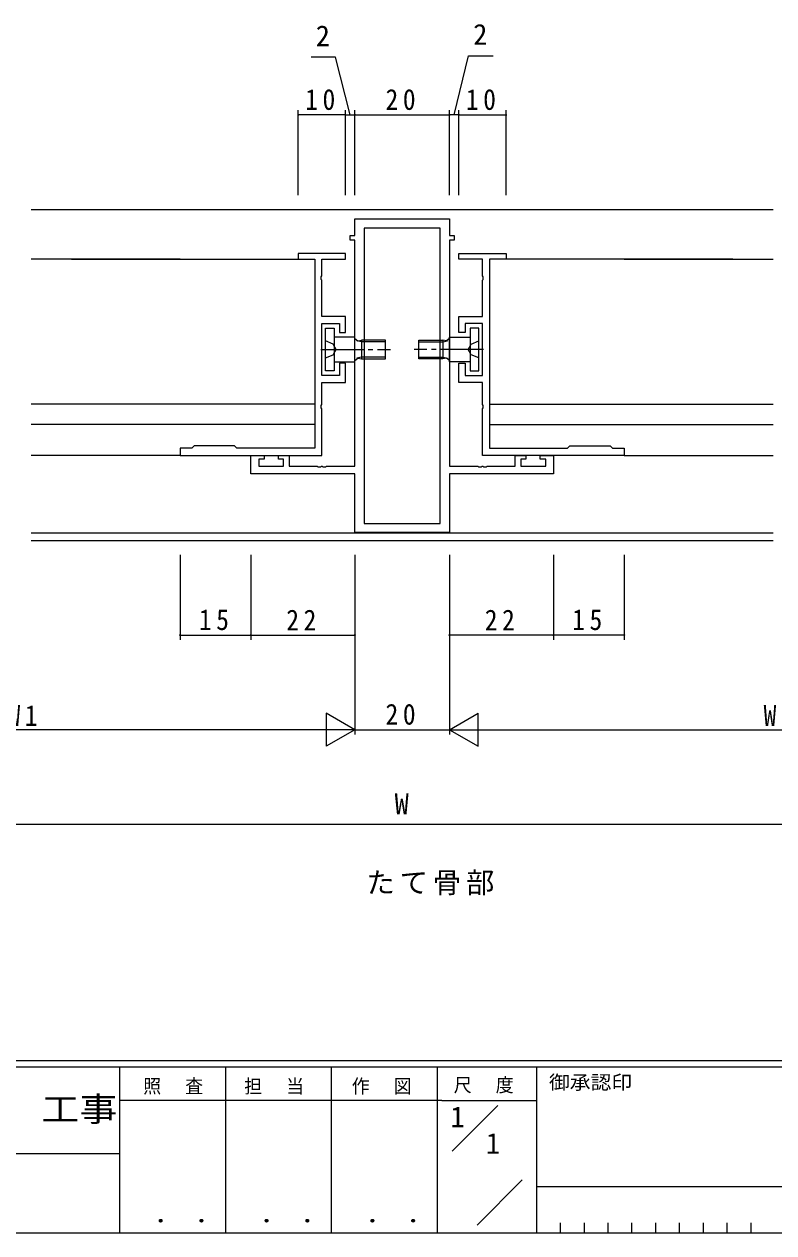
# Model space of a CAD drawing. Units: millimetres on the paper. Extents: x -420 to 373, y -297 to 267.
# Drawn here: x 77.3 to 235.9, y -297 to -41.4 of the extents above; entities that cross this region are included whole.
import ezdxf
from ezdxf.enums import TextEntityAlignment as Align

# ---------------------------------------------------------------- set-up
doc = ezdxf.new("R2010")
doc.units = ezdxf.units.MM
doc.linetypes.add('CHAIN2', pattern=[12, 9, -1, 1, -1])
doc.linetypes.add('DASHED3', pattern=[4, 3, -1])
for name, color, linetype, lineweight in [('0-1_YKK_ZWAK', 7, 'Continuous', 9), ('0-3_YKK_11', 7, 'Continuous', 9), ('0-4_YKK_12', 2, 'Continuous', 9), ('0-6_YKK_D', 6, 'Continuous', 9), ('0-7_YKK_13', 4, 'Continuous', 9)]:
    doc.layers.add(name, color=color, linetype=linetype, lineweight=lineweight)
doc.layers.add('0-2_USER1', color=3, linetype='Continuous')
doc.styles.add('ＭＳ ゴシック', font='')
doc.styles.get('ＭＳ ゴシック').set_extended_font_data('MS Gothic')

msp = doc.modelspace()

# ---------------------------------------------------------------- linework, layer by layer
at = {"layer": '0-1_YKK_ZWAK'}
for p, q in [((352.3, -260.6), (-417.7, -260.6)), ((314.5, -262), (-417.7, -262)), ((97.5, -262), (97.5, -297)), ((119.9, -262), (119.9, -297)), ((142.3, -262), (142.3, -297)), ((164.7, -262), (164.7, -297)), ((185.7, -262), (185.7, -297)), ((165.684, -268.999), (97.5, -268.999)), ((165.684, -268.999), (185.7, -268.999)), ((167.87, -279.736), (177.564, -270.043)), ((-31.3, -280.199), (97.5, -280.199)), ((173.172, -295.345), (182.696, -285.821)), ((185.7, -287.2), (286.5, -287.2)), ((190.74, -294.9), (190.74, -297)), ((195.78, -294.9), (195.78, -297)), ((200.82, -294.9), (200.82, -297)), ((205.86, -294.9), (205.86, -297)), ((210.9, -294.9), (210.9, -297)), ((215.94, -294.9), (215.94, -297)), ((220.98, -294.9), (220.98, -297)), ((226.02, -294.9), (226.02, -297)), ((231.06, -294.9), (231.06, -297)), ((-417.7, -297), (314.5, -297))]:
    msp.add_line(p, q, dxfattribs=at)
at = {"layer": '0-3_YKK_11'}
for p, q in [((147.3, -82.6), (167.3, -82.6)), ((147.3, -86.1), (147.3, -82.6)), ((167.3, -82.6), (167.3, -86.1)), ((146.3, -86.1), (147.3, -86.1)), ((146.3, -87.1), (146.3, -86.1)), ((149.23, -84.53), (149.23, -146.97)), ((165.37, -84.53), (149.23, -84.53)), ((165.37, -146.97), (165.37, -84.53)), ((165.37, -146.97), (165.37, -84.53)), ((167.3, -86.1), (168.3, -86.1)), ((168.3, -86.1), (168.3, -87.1)), ((147.3, -87.1), (146.3, -87.1)), ((147.3, -134.87), (147.3, -87.1)), ((168.3, -87.1), (167.3, -87.1)), ((167.3, -87.1), (167.3, -134.87)), ((135.3, -89.9), (135.3, -91.1)), ((145.3, -89.9), (135.3, -89.9)), ((135.3, -91.1), (138.8, -91.1)), ((138.8, -91.1), (138.8, -131.1)), ((140.3, -91.1), (145.3, -91.1)), ((140.3, -94.642), (140.3, -91.1)), ((145.3, -91.1), (145.3, -89.9)), ((169.3, -89.9), (179.3, -89.9)), ((169.3, -91.1), (169.3, -89.9)), ((174.3, -91.1), (169.3, -91.1)), ((174.3, -94.642), (174.3, -91.1)), ((179.3, -91.1), (175.8, -91.1)), ((175.8, -91.1), (175.8, -131.1)), ((179.3, -89.9), (179.3, -91.1)), ((140.18, -94.825), (140.3, -94.642)), ((140.18, -95.375), (140.18, -94.825)), ((140.3, -95.558), (140.18, -95.375)), ((140.3, -103.2), (140.3, -95.558)), ((174.42, -94.825), (174.3, -94.642)), ((174.3, -95.558), (174.42, -95.375)), ((174.3, -103.2), (174.3, -95.558)), ((174.42, -95.375), (174.42, -94.825)), ((145.3, -103.2), (140.3, -103.2)), ((140.3, -104.7), (144, -104.7)), ((140.3, -115.7), (140.3, -104.7)), ((144, -104.7), (144, -106.6)), ((145.3, -106.6), (145.3, -103.2)), ((169.3, -103.2), (174.3, -103.2)), ((169.3, -106.6), (169.3, -103.2)), ((170.6, -104.7), (170.6, -106.6)), ((174.3, -104.7), (170.6, -104.7)), ((174.3, -115.7), (174.3, -104.7)), ((144, -106.6), (145.3, -106.6)), ((170.6, -106.6), (169.3, -106.6)), ((144, -113.1), (144, -115.7)), ((145.3, -113.1), (144, -113.1)), ((145.3, -117.2), (145.3, -113.1)), ((169.3, -113.1), (170.6, -113.1)), ((169.3, -117.2), (169.3, -113.1)), ((170.6, -113.1), (170.6, -115.7)), ((144, -115.7), (140.3, -115.7)), ((140.3, -117.2), (145.3, -117.2)), ((140.3, -121.842), (140.3, -117.2)), ((174.3, -117.2), (169.3, -117.2)), ((170.6, -115.7), (174.3, -115.7)), ((174.3, -121.842), (174.3, -117.2)), ((140.18, -122.025), (140.3, -121.842)), ((140.18, -122.575), (140.18, -122.025)), ((140.3, -122.758), (140.18, -122.575)), ((174.42, -122.025), (174.3, -121.842)), ((174.3, -122.758), (174.42, -122.575)), ((174.42, -122.575), (174.42, -122.025)), ((140.3, -132.6), (140.3, -122.758)), ((174.3, -132.6), (174.3, -122.758)), ((110.3, -131.1), (110.3, -132.6)), ((112.8, -131.1), (110.3, -131.1)), ((110.3, -132.6), (140.3, -132.6)), ((113.3, -130.6), (112.8, -131.1)), ((121.8, -130.6), (113.3, -130.6)), ((122.3, -131.1), (121.8, -130.6)), ((138.8, -131.1), (122.3, -131.1)), ((125.3, -132.6), (128.1, -132.6)), ((125.3, -136.5), (125.3, -132.6)), ((128.1, -132.6), (128.1, -133.4)), ((131.1, -132.6), (133.4, -132.6)), ((131.1, -133.4), (131.1, -132.6)), ((133.4, -132.6), (133.4, -134.87)), ((204.3, -132.6), (174.3, -132.6)), ((175.8, -131.1), (192.3, -131.1)), ((181.2, -132.6), (183.5, -132.6)), ((181.2, -134.87), (181.2, -132.6)), ((183.5, -132.6), (183.5, -133.4)), ((186.5, -132.6), (189.3, -132.6)), ((186.5, -133.4), (186.5, -132.6)), ((189.3, -132.6), (189.3, -136.5)), ((192.3, -131.1), (192.8, -130.6)), ((192.8, -130.6), (201.3, -130.6)), ((201.3, -130.6), (201.8, -131.1)), ((201.8, -131.1), (204.3, -131.1)), ((204.3, -131.1), (204.3, -132.6)), ((126.93, -133.4), (126.93, -134.87)), ((128.1, -133.4), (126.93, -133.4)), ((126.93, -134.87), (132.2, -134.87)), ((132.2, -133.4), (131.1, -133.4)), ((132.2, -134.87), (132.2, -133.4)), ((133.4, -134.87), (139.342, -134.87)), ((139.342, -134.87), (139.525, -134.99)), ((139.525, -134.99), (140.075, -134.99)), ((140.075, -134.99), (140.258, -134.87)), ((140.258, -134.87), (140.342, -134.87)), ((140.342, -134.87), (140.525, -134.99)), ((140.525, -134.99), (141.075, -134.99)), ((141.075, -134.99), (141.258, -134.87)), ((141.258, -134.87), (147.3, -134.87)), ((167.3, -134.87), (173.342, -134.87)), ((173.342, -134.87), (173.525, -134.99)), ((173.525, -134.99), (174.075, -134.99)), ((174.075, -134.99), (174.258, -134.87)), ((174.258, -134.87), (174.342, -134.87)), ((174.342, -134.87), (174.525, -134.99)), ((174.525, -134.99), (175.075, -134.99)), ((175.075, -134.99), (175.258, -134.87)), ((175.258, -134.87), (181.2, -134.87)), ((182.4, -133.4), (182.4, -134.87)), ((183.5, -133.4), (182.4, -133.4)), ((182.4, -134.87), (187.67, -134.87)), ((187.67, -133.4), (186.5, -133.4)), ((187.67, -134.87), (187.67, -133.4)), ((147.3, -136.5), (125.3, -136.5)), ((147.3, -148.9), (147.3, -136.5)), ((167.3, -136.5), (167.3, -148.9)), ((189.3, -136.5), (167.3, -136.5)), ((149.23, -146.97), (165.37, -146.97)), ((167.3, -148.9), (147.3, -148.9))]:
    msp.add_line(p, q, dxfattribs=at)
at = {"layer": '0-4_YKK_12'}
for p, q in [((78.8, -80.6), (235.8, -80.6)), ((110.3, -91.1), (78.8, -91.1)), ((87.3, -91.1), (138.8, -91.1)), ((138.8, -91.1), (138.8, -126.1)), ((227.3, -91.1), (175.8, -91.1)), ((175.8, -91.1), (175.8, -126.1)), ((204.3, -91.1), (235.8, -91.1)), ((110.3, -121.8), (78.8, -121.8)), ((138.8, -121.8), (87.3, -121.8)), ((175.8, -121.8), (227.3, -121.8)), ((204.3, -121.8), (235.8, -121.8)), ((110.3, -126.1), (78.8, -126.1)), ((138.8, -126.1), (87.3, -126.1)), ((175.8, -126.1), (227.3, -126.1)), ((204.3, -126.1), (235.8, -126.1)), ((110.3, -132.6), (78.8, -132.6)), ((204.3, -132.6), (235.8, -132.6)), ((78.8, -148.97), (235.8, -148.97)), ((78.8, -150.6), (235.8, -150.6))]:
    msp.add_line(p, q, dxfattribs=at)
at = {"layer": '0-6_YKK_D'}
for p, q in [((143.212, -48.39), (138.012, -48.39)), ((146.3, -60.6), (143.212, -48.39)), ((168.3, -60.6), (171.334, -48.082)), ((171.334, -48.082), (176.534, -48.082)), ((135.3, -77.6), (135.3, -59.6)), ((145.3, -60.6), (135.3, -60.6)), ((145.3, -77.6), (145.3, -59.6)), ((145.3, -77.6), (145.3, -59.6)), ((145.3, -60.6), (147.3, -60.6)), ((147.3, -77.6), (147.3, -59.6)), ((147.3, -77.6), (147.3, -59.6)), ((147.3, -60.6), (167.3, -60.6)), ((167.3, -77.6), (167.3, -59.6)), ((167.3, -77.6), (167.3, -59.6)), ((169.3, -60.6), (167.3, -60.6)), ((169.3, -77.6), (169.3, -59.6)), ((169.3, -77.6), (169.3, -59.6)), ((169.3, -60.6), (179.3, -60.6)), ((179.3, -77.6), (179.3, -59.6)), ((110.3, -153.6), (110.3, -171.6)), ((125.3, -153.6), (125.3, -171.6)), ((125.3, -153.6), (125.3, -171.6)), ((147.3, -153.6), (147.3, -171.6)), ((147.3, -153.6), (147.3, -191.6)), ((147.3, -153.6), (147.3, -191.6)), ((167.3, -153.6), (167.3, -171.6)), ((167.3, -153.6), (167.3, -191.6)), ((167.3, -153.6), (167.3, -191.6)), ((189.3, -153.6), (189.3, -171.6)), ((189.3, -153.6), (189.3, -171.6)), ((204.3, -153.6), (204.3, -171.6)), ((110.3, -170.6), (125.3, -170.6)), ((125.3, -170.6), (147.3, -170.6)), ((189.3, -170.6), (167.3, -170.6)), ((204.3, -170.6), (189.3, -170.6)), ((141.238, -187.1), (141.238, -194.1)), ((147.3, -190.6), (141.238, -187.1)), ((167.3, -190.6), (173.362, -187.1)), ((173.362, -194.1), (173.362, -187.1)), ((140.3, -190.6), (14.3, -190.6)), ((147.3, -190.6), (135.176, -190.6)), ((147.3, -190.6), (141.238, -194.1)), ((147.3, -190.6), (167.3, -190.6)), ((167.3, -190.6), (179.424, -190.6)), ((167.3, -190.6), (173.362, -194.1)), ((174.3, -190.6), (300.3, -190.6)), ((14.3, -210.6), (300.3, -210.6))]:
    msp.add_line(p, q, dxfattribs=at)
for centre, start, end in [((135.3, -60.6), 0, 180), ((135.3, -60.6), 180, 0), ((145.3, -60.6), 0, 180), ((145.3, -60.6), 0, 180), ((145.3, -60.6), 180, 0), ((145.3, -60.6), 180, 0), ((147.3, -60.6), 0, 180), ((147.3, -60.6), 0, 180), ((147.3, -60.6), 180, 0), ((147.3, -60.6), 180, 0), ((167.3, -60.6), 0, 180), ((167.3, -60.6), 0, 180), ((167.3, -60.6), 180, 0), ((167.3, -60.6), 180, 0), ((169.3, -60.6), 0, 180), ((169.3, -60.6), 0, 180), ((169.3, -60.6), 180, 0), ((169.3, -60.6), 180, 0), ((179.3, -60.6), 0, 180), ((179.3, -60.6), 180, 0), ((110.3, -170.6), 0, 180), ((110.3, -170.6), 180, 0), ((125.3, -170.6), 0, 180), ((125.3, -170.6), 0, 180), ((125.3, -170.6), 180, 0), ((125.3, -170.6), 180, 0), ((147.3, -170.6), 0, 180), ((147.3, -170.6), 180, 0), ((167.3, -170.6), 0, 180), ((167.3, -170.6), 180, 0), ((189.3, -170.6), 0, 180), ((189.3, -170.6), 0, 180), ((189.3, -170.6), 180, 0), ((189.3, -170.6), 180, 0), ((204.3, -170.6), 0, 180), ((204.3, -170.6), 180, 0)]:
    msp.add_arc(centre, 0.106, start, end, dxfattribs=at)
at = {"layer": '0-7_YKK_13'}
for p, q in [((141.1, -105.7), (142.9, -105.7)), ((141.1, -114.7), (141.1, -105.7)), ((142.9, -105.7), (142.9, -114.7)), ((173.5, -105.7), (171.7, -105.7)), ((171.7, -105.7), (171.7, -114.7)), ((173.5, -114.7), (173.5, -105.7)), ((147.3, -107.6), (142.9, -107.6)), ((147.3, -112.8), (147.3, -107.6)), ((148.7, -108.579), (147.685, -108.339)), ((148.7, -108.2), (148.7, -112.2)), ((153.8, -108.2), (148.7, -108.2)), ((153.8, -108.579), (148.7, -108.579)), ((153.8, -112.2), (153.8, -108.2)), ((160.8, -108.2), (165.9, -108.2)), ((160.8, -112.2), (160.8, -108.2)), ((160.8, -108.579), (165.9, -108.579)), ((165.9, -108.2), (165.9, -112.2)), ((165.9, -108.579), (166.915, -108.339)), ((167.3, -107.6), (171.7, -107.6)), ((167.3, -112.8), (167.3, -107.6)), ((147.3, -112.548), (147.888, -112.055)), ((148.7, -111.821), (147.685, -112.061)), ((147.888, -112.055), (148.7, -112.2)), ((153.8, -111.821), (148.7, -111.821)), ((148.7, -112.2), (153.8, -112.2)), ((160.8, -111.821), (165.9, -111.821)), ((165.9, -112.2), (160.8, -112.2)), ((165.9, -111.821), (166.915, -112.061)), ((166.712, -112.055), (165.9, -112.2)), ((167.3, -112.548), (166.712, -112.055)), ((142.9, -114.7), (141.1, -114.7)), ((142.9, -112.8), (147.3, -112.8)), ((171.7, -112.8), (167.3, -112.8)), ((171.7, -114.7), (173.5, -114.7))]:
    msp.add_line(p, q, dxfattribs=at)
at = {"layer": '0-7_YKK_13', "linetype": 'DASHED3'}
for p, q in [((142.725, -109.055), (141.1, -108.4)), ((143.334, -110.2), (142.725, -109.055)), ((171.266, -110.2), (171.875, -109.055)), ((171.875, -109.055), (173.5, -108.4)), ((141.1, -112), (142.725, -111.345)), ((142.725, -111.345), (143.334, -110.2)), ((171.875, -111.345), (171.266, -110.2)), ((173.5, -112), (171.875, -111.345))]:
    msp.add_line(p, q, dxfattribs=at)
at = {"layer": '0-7_YKK_13', "linetype": 'CHAIN2'}
for p, q in [((140.1, -110.2), (154.8, -110.2)), ((174.5, -110.2), (159.8, -110.2))]:
    msp.add_line(p, q, dxfattribs=at)
at = {"layer": '0-7_YKK_13'}
for points in [[(147.3, -107.852), (147.888, -108.345), (148.7, -108.2)], [(167.3, -107.852), (166.712, -108.345), (165.9, -108.2)]]:
    msp.add_lwpolyline(points, dxfattribs=at)

# ---------------------------------------------------------------- texts
at = {"layer": '0-1_YKK_ZWAK', "style": 'ＭＳ ゴシック', "width": 1.1}
msp.add_text('御承認印', height=2.933, dxfattribs=at).set_placement((188.367, -267.533), align=Align.BOTTOM_LEFT)
at = {"layer": '0-1_YKK_ZWAK', "color": 2, "style": 'ＭＳ ゴシック', "width": 1.15}
msp.add_text('工事', height=5.132, dxfattribs=at).set_placement((80.931, -274.956), align=Align.BOTTOM_LEFT)
at = {"layer": '0-1_YKK_ZWAK', "color": 3, "style": 'ＭＳ ゴシック', "width": 1.15}
for p in [(101.955, -295.946), (124.355, -295.946), (146.755, -295.946)]:
    msp.add_text(' ． ．', height=3.666, dxfattribs=at).set_placement(p, align=Align.BOTTOM_LEFT)
at = {"layer": '0-1_YKK_ZWAK', "char_height": 2.933, "attachment_point": 7, "style": 'ＭＳ ゴシック'}
for s, insert in [('\\T1.17;\\W0.95;照\\~\\~査', (102.489, -267.78)), ('\\T1.17;\\W0.95;担\\~\\~当', (123.855, -267.78)), ('\\T1.17;\\W0.95;作\\~\\~図', (146.62, -267.762)), ('\\T1.17;\\W0.95;尺\\~\\~度', (168.212, -267.537))]:
    msp.add_mtext(s, dxfattribs=dict(at, insert=insert))
at = {"layer": '0-2_USER1', "style": 'ＭＳ ゴシック'}
for p in [(167.5, -275.999), (175.033, -281.599)]:
    msp.add_text('1', height=4.399, dxfattribs=at).set_placement(p, align=Align.BOTTOM_LEFT)
at = {"layer": '0-2_USER1', "insert": (149.739, -225.61), "char_height": 4.399, "attachment_point": 7, "style": 'ＭＳ ゴシック'}
msp.add_mtext('\\T1.17;たて骨部', dxfattribs=at)
at = {"layer": '0-6_YKK_D', "color": 3, "style": 'ＭＳ ゴシック'}
for s, p in [('2', (139.012, -47.39)), ('2', (172.334, -47.082)), ('W', (155.7, -209.8))]:
    msp.add_text(s, height=4.399, dxfattribs=at).set_placement(p, align=Align.BOTTOM_LEFT)
at = {"layer": '0-6_YKK_D', "color": 3, "char_height": 4.399, "attachment_point": 7, "style": 'ＭＳ ゴシック'}
for s, insert in [('\\T1.36;\\W0.9;10', (136.78, -59.6)), ('\\T1.36;\\W0.9;20', (153.78, -59.6)), ('\\T1.36;\\W0.9;10', (170.78, -59.6)), ('\\T1.36;\\W0.9;15', (114.28, -169.6)), ('\\T1.36;\\W0.9;22', (132.78, -169.6)), ('\\T1.36;\\W0.9;22', (174.78, -169.6)), ('\\T1.36;\\W0.9;15', (193.28, -169.6)), ('\\T1.36;\\W0.9;W1', (73.78, -189.8)), ('\\T1.36;\\W0.9;20', (153.78, -189.6)), ('\\T1.36;\\W0.9;W2', (233.78, -189.8))]:
    msp.add_mtext(s, dxfattribs=dict(at, insert=insert))

doc.saveas('drawing.dxf')
